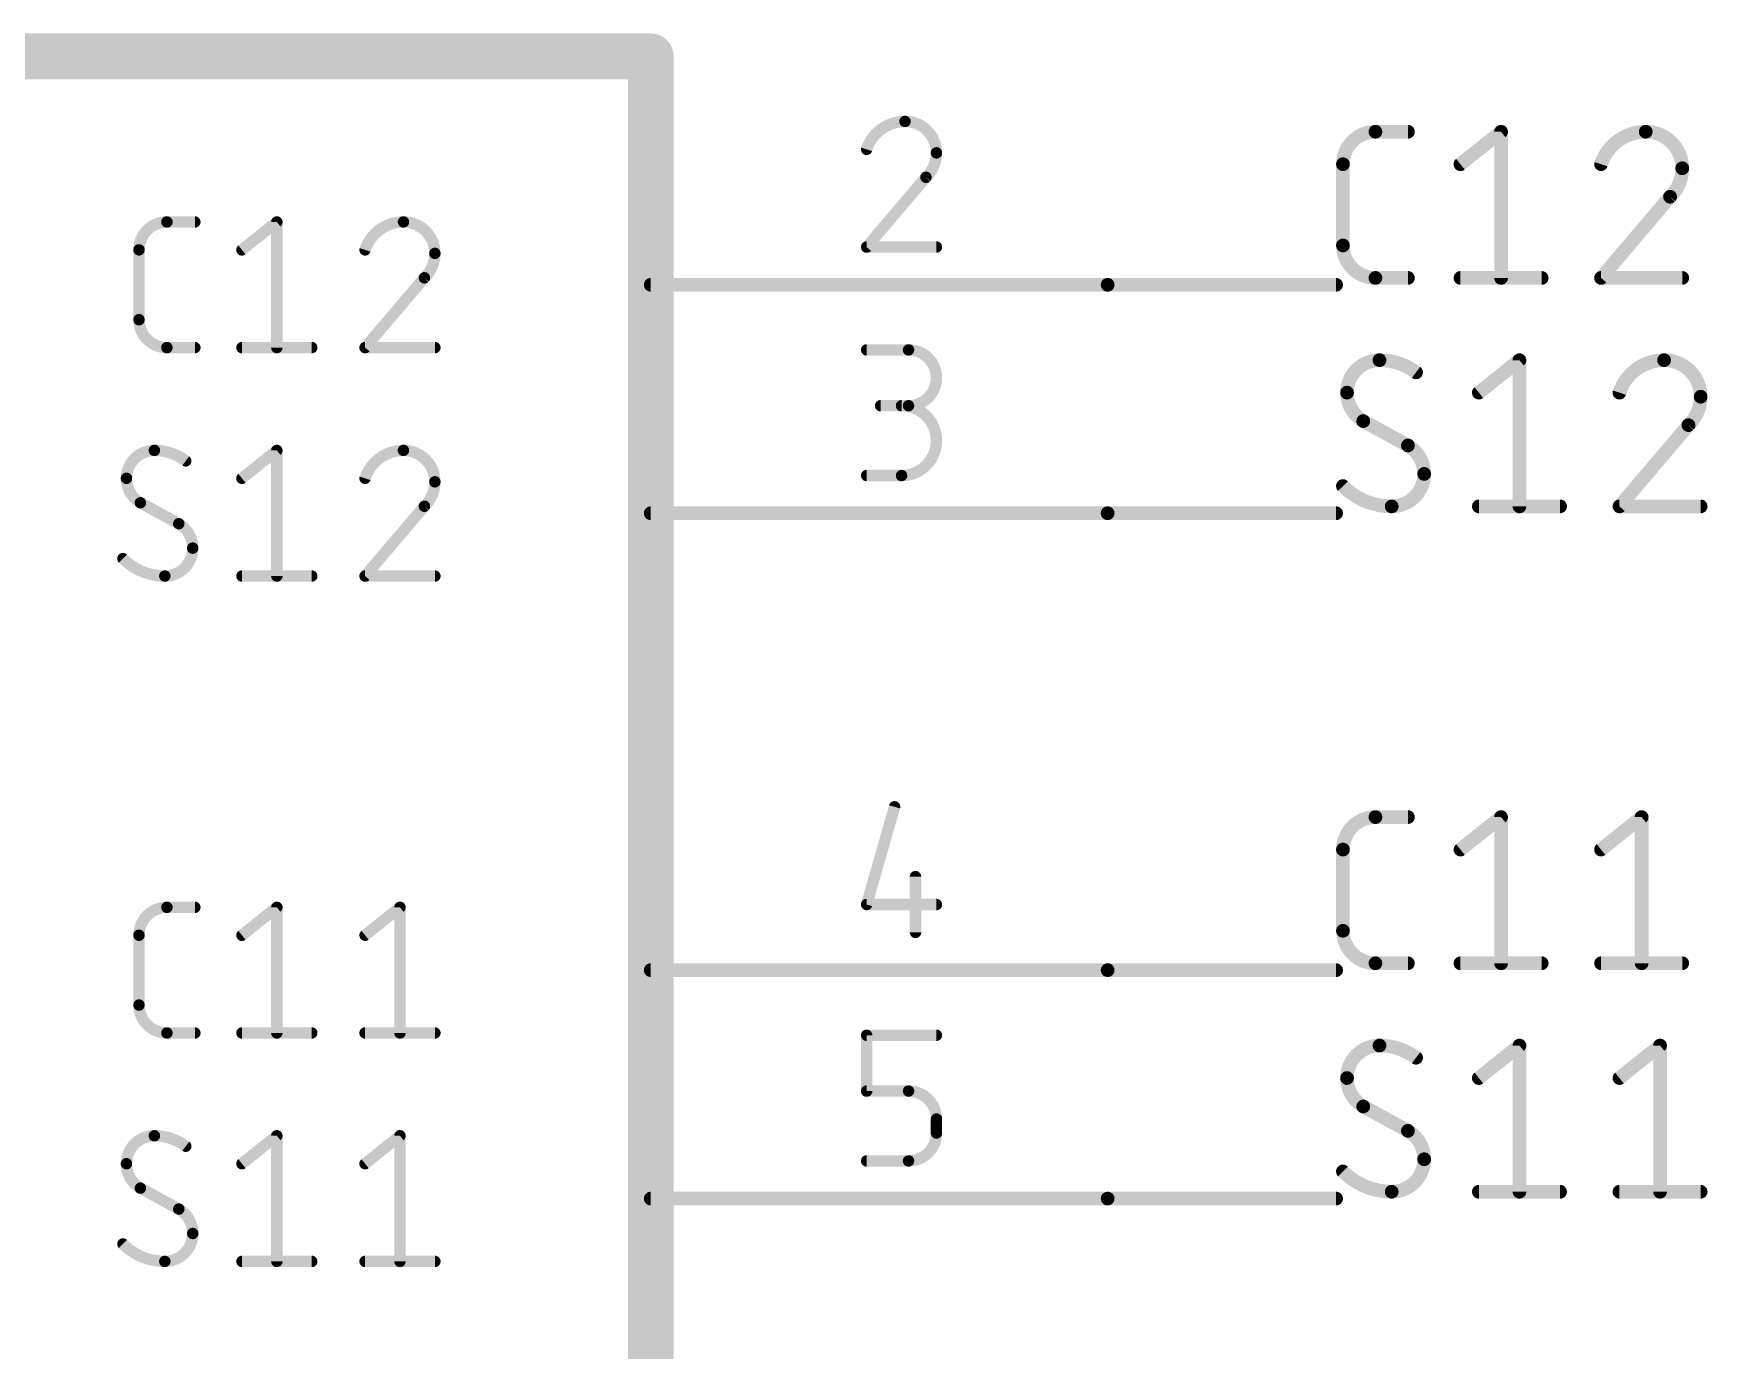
# Model space of a CAD drawing. Extents: x -75 to 101, y 0 to 115.
# Drawn here: x 82.04 to 100.65, y 89.75 to 104.39 of the extents above; entities that cross this region are included whole.
import ezdxf

# ---------------------------------------------------------------- set-up
doc = ezdxf.new("R2010")
doc.units = 0
for name, color, linetype in [('91', 122, 'CONTINUOUS'), ('94', 12, 'CONTINUOUS'), ('95', 251, 'CONTINUOUS')]:
    doc.layers.add(name, color=color, linetype=linetype)

msp = doc.modelspace()

# ---------------------------------------------------------------- linework, layer by layer
at = {"layer": '91', "const_width": 0.1524}
for points in [[(93.98, 101.6), (96.52, 101.6)], [(93.98, 99.06), (96.52, 99.06)], [(93.98, 93.98), (96.52, 93.98)], [(93.98, 91.44), (96.52, 91.44)]]:
    msp.add_lwpolyline(points, dxfattribs=at)
at = {"layer": '91', "const_width": 0.0762}
for points in [[(93.98, 101.6381, 1), (93.98, 101.5619)], [(96.52, 101.5619, 1), (96.52, 101.6381)], [(93.98, 99.0981, 1), (93.98, 99.0219)], [(96.52, 99.0219, 1), (96.52, 99.0981)], [(93.98, 94.0181, 1), (93.98, 93.9419)], [(96.52, 93.9419, 1), (96.52, 94.0181)], [(93.98, 91.4781, 1), (93.98, 91.4019)], [(96.52, 91.4019, 1), (96.52, 91.4781)]]:
    msp.add_lwpolyline(points, format="xyb", dxfattribs=at)
at = {"layer": '94'}
for points, const_width in [([(68.58, 104.14), (88.9, 104.14)], 0.508), ([(88.9, 104.14), (88.9, 7.62)], 0.508), ([(93.98, 101.6), (88.9, 101.6)], 0.1524), ([(93.98, 99.06), (88.9, 99.06)], 0.1524), ([(93.98, 93.98), (88.9, 93.98)], 0.1524), ([(93.98, 91.44), (88.9, 91.44)], 0.1524)]:
    msp.add_lwpolyline(points, dxfattribs=dict(at, const_width=const_width))
for points, const_width in [([(89.027, 104.14, 1), (88.773, 104.14)], 0.254), ([(88.9, 104.013, 1), (88.9, 104.267)], 0.254), ([(88.9, 101.6381, 1), (88.9, 101.5619)], 0.0762), ([(93.98, 101.5619, 1), (93.98, 101.6381)], 0.0762), ([(88.9, 99.0981, 1), (88.9, 99.0219)], 0.0762), ([(93.98, 99.0219, 1), (93.98, 99.0981)], 0.0762), ([(88.9, 94.0181, 1), (88.9, 93.9419)], 0.0762), ([(93.98, 93.9419, 1), (93.98, 94.0181)], 0.0762), ([(88.9, 91.4781, 1), (88.9, 91.4019)], 0.0762), ([(93.98, 91.4019, 1), (93.98, 91.4781)], 0.0762)]:
    msp.add_lwpolyline(points, format="xyb", dxfattribs=dict(at, const_width=const_width))
at = {"layer": '95'}
for points, const_width in [([(91.7272, 103.4161, 0.3252), (91.3003, 103.1057)], 0.127), ([(91.7272, 103.4479, 1), (91.7272, 103.3843)], 0.0635), ([(92.0764, 103.0669, 0.4142), (91.7272, 103.4161)], 0.127), ([(91.7272, 103.3844, 1), (91.7272, 103.4478)], 0.0635), ([(96.9574, 103.3018, 0.4142), (96.5962, 102.9406)], 0.1524), ([(96.9574, 103.3399, 1), (96.9574, 103.2637)], 0.0762), ([(96.9574, 103.2637, 1), (96.9574, 103.3399)], 0.0762), ([(97.3187, 103.2637, 1), (97.3187, 103.3399)], 0.0762), ([(98.3924, 103.3018, 1), (98.3162, 103.3018)], 0.0762), ([(98.3781, 103.272, 1), (98.3305, 103.3316)], 0.0762), ([(99.9626, 103.3018, 0.3252), (99.4659, 102.9406)], 0.1524), ([(100.369, 102.8954, 0.4142), (99.9626, 103.3018)], 0.1524), ([(99.9626, 103.3399, 1), (99.9626, 103.2637)], 0.0762), ([(99.9626, 103.2637, 1), (99.9626, 103.3399)], 0.0762), ([(91.2701, 103.1154, 1), (91.3305, 103.0959)], 0.0635), ([(91.96, 102.7952, 0.2053), (92.0764, 103.0669)], 0.127), ([(92.1082, 103.0668, 1), (92.0447, 103.0669)], 0.0635), ([(92.0447, 103.0669, 1), (92.1082, 103.0669)], 0.0635), ([(96.6343, 102.9406, 1), (96.5581, 102.9406)], 0.0762), ([(96.5581, 102.9406, 1), (96.6343, 102.9406)], 0.0762), ([(97.8789, 102.9703, 1), (97.9266, 102.9108)], 0.0762), ([(99.4296, 102.9523, 1), (99.5021, 102.9288)], 0.0762), ([(100.2335, 102.5793, 0.2053), (100.369, 102.8954)], 0.1524), ([(100.4071, 102.8954, 1), (100.3309, 102.8954)], 0.0762), ([(100.3309, 102.8954, 1), (100.4071, 102.8954)], 0.0762), ([(91.9381, 102.8182, 1), (91.9819, 102.7722)], 0.0635), ([(91.9842, 102.7746, 1), (91.9358, 102.8158)], 0.0635), ([(100.2072, 102.6069, 1), (100.2598, 102.5517)], 0.0762), ([(100.2625, 102.5546, 1), (100.2045, 102.604)], 0.0762), ([(83.5205, 102.2985, 0.4142), (83.21, 101.9881)], 0.127), ([(83.5205, 102.3303, 1), (83.5205, 102.2668)], 0.0635), ([(83.5205, 102.2668, 1), (83.5205, 102.3302)], 0.0635), ([(83.8309, 102.2668, 1), (83.8309, 102.3303)], 0.0635), ([(84.7745, 102.2985, 1), (84.711, 102.2985)], 0.0635), ([(84.7626, 102.2737, 1), (84.723, 102.3233)], 0.0635), ([(86.1505, 102.2985, 0.3252), (85.7236, 101.9881)], 0.127), ([(86.4997, 101.9493, 0.4142), (86.1505, 102.2985)], 0.127), ([(86.1505, 102.3303, 1), (86.1505, 102.2668)], 0.0635), ([(86.1505, 102.2668, 1), (86.1504, 102.3302)], 0.0635), ([(83.2418, 101.9881, 1), (83.1783, 101.9881)], 0.0635), ([(83.1783, 101.9881, 1), (83.2418, 101.9881)], 0.0635), ([(84.3349, 102.0128, 1), (84.3746, 101.9633)], 0.0635), ([(85.6934, 101.9978, 1), (85.7538, 101.9783)], 0.0635), ([(86.3833, 101.6776, 0.2053), (86.4997, 101.9493)], 0.127), ([(86.5314, 101.9492, 1), (86.468, 101.9493)], 0.0635), ([(91.3003, 102.0509, 1), (91.3003, 101.9874)], 0.0635), ([(91.2761, 102.0397, 1), (91.3245, 101.9985)], 0.0635), ([(92.0764, 101.9874, 1), (92.0764, 102.0509)], 0.0635), ([(96.5962, 102.0374, 0.4142), (96.9574, 101.6762)], 0.1524), ([(96.6343, 102.0374, 1), (96.5581, 102.0374)], 0.0762), ([(96.5581, 102.0374, 1), (96.6343, 102.0374)], 0.0762), ([(86.468, 101.9493, 1), (86.5315, 101.9493)], 0.0635), ([(86.3614, 101.7006, 1), (86.4052, 101.6546)], 0.0635), ([(86.4075, 101.657, 1), (86.3591, 101.6982)], 0.0635), ([(96.9574, 101.7143, 1), (96.9574, 101.6381)], 0.0762), ([(96.9574, 101.6381, 1), (96.9574, 101.7143)], 0.0762), ([(97.3187, 101.6381, 1), (97.3187, 101.7143)], 0.0762), ([(97.9028, 101.7143, 1), (97.9028, 101.6381)], 0.0762), ([(98.3162, 101.6762, 1), (98.3924, 101.6762)], 0.0762), ([(98.8059, 101.6381, 1), (98.8059, 101.7143)], 0.0762), ([(99.4368, 101.7009, 1), (99.4949, 101.6515)], 0.0762), ([(99.4659, 101.7143, 1), (99.4659, 101.6381)], 0.0762), ([(100.369, 101.6381, 1), (100.369, 101.7143)], 0.0762), ([(83.21, 101.2119, 0.4142), (83.5205, 100.9015)], 0.127), ([(83.2418, 101.2119, 1), (83.1783, 101.2119)], 0.0635), ([(83.1783, 101.2119, 1), (83.2418, 101.2119)], 0.0635), ([(83.5205, 100.9333, 1), (83.5205, 100.8697)], 0.0635), ([(83.5205, 100.8697, 1), (83.5205, 100.9333)], 0.0635), ([(83.8309, 100.8697, 1), (83.8309, 100.9333)], 0.0635), ([(84.3547, 100.9333, 1), (84.3547, 100.8697)], 0.0635), ([(84.711, 100.9015, 1), (84.7745, 100.9015)], 0.0635), ([(85.1308, 100.8697, 1), (85.1308, 100.9333)], 0.0635), ([(85.7236, 100.9333, 1), (85.7236, 100.8697)], 0.0635), ([(85.6994, 100.9221, 1), (85.7478, 100.8809)], 0.0635), ([(86.4997, 100.8697, 1), (86.4997, 100.9333)], 0.0635), ([(91.3003, 100.9079, 1), (91.3003, 100.8444)], 0.0635), ([(91.766, 100.9079, 1), (91.766, 100.8444)], 0.0635), ([(91.766, 100.2552, 1), (91.766, 100.8761)], 0.127), ([(91.766, 100.8444, 1), (91.766, 100.9079)], 0.0635), ([(97.0026, 100.7618, 0.4142), (96.6414, 100.4006)], 0.1524), ([(97.409, 100.6263, 0.1623), (97.0026, 100.7618)], 0.1524), ([(97.0026, 100.7999, 1), (97.0026, 100.7237)], 0.0762), ([(97.0026, 100.7237, 1), (97.0026, 100.7999)], 0.0762), ([(98.5969, 100.7618, 1), (98.5207, 100.7618)], 0.0762), ([(98.5826, 100.732, 1), (98.535, 100.7916)], 0.0762), ([(100.1671, 100.7618, 0.3252), (99.6703, 100.4006)], 0.1524), ([(100.5735, 100.3554, 0.4142), (100.1671, 100.7618)], 0.1524), ([(100.1671, 100.7999, 1), (100.1671, 100.7237)], 0.0762), ([(100.1671, 100.7237, 1), (100.167, 100.7999)], 0.0762), ([(97.3861, 100.5959, 1), (97.4319, 100.6568)], 0.0762), ([(96.6414, 100.4006, 0.2656), (96.822, 100.0845)], 0.1524), ([(96.6795, 100.4006, 1), (96.6033, 100.4006)], 0.0762), ([(96.6033, 100.4006, 1), (96.6795, 100.4006)], 0.0762), ([(98.0834, 100.4303, 1), (98.131, 100.3708)], 0.0762), ([(99.6341, 100.4123, 1), (99.7066, 100.3888)], 0.0762), ([(100.438, 100.0393, 0.2053), (100.5735, 100.3554)], 0.1524), ([(100.6115, 100.3554, 1), (100.5354, 100.3554)], 0.0762), ([(100.5354, 100.3554, 1), (100.6116, 100.3554)], 0.0762), ([(91.4555, 100.287, 1), (91.4555, 100.2235)], 0.0635), ([(91.6884, 100.287, 1), (91.6884, 100.2235)], 0.0635), ([(91.6884, 99.4791, 1), (91.6884, 100.2552)], 0.127), ([(91.766, 100.287, 1), (91.766, 100.2235)], 0.0635), ([(91.766, 100.2235, 1), (91.766, 100.287)], 0.0635), ([(96.8402, 100.1179, 1), (96.8037, 100.051)], 0.0762), ([(96.8026, 100.0516, 1), (96.8413, 100.1173)], 0.0762), ([(100.4117, 100.0669, 1), (100.4643, 100.0117)], 0.0762), ([(100.467, 100.0146, 1), (100.409, 100.064)], 0.0762), ([(83.3808, 99.7585, 0.4142), (83.0703, 99.4481)], 0.127), ([(83.73, 99.6421, 0.1623), (83.3808, 99.7585)], 0.127), ([(83.3808, 99.7902, 1), (83.3808, 99.7268)], 0.0635), ([(83.3808, 99.7267, 1), (83.3808, 99.7902)], 0.0635), ([(84.7745, 99.7585, 1), (84.711, 99.7585)], 0.0635), ([(84.7626, 99.7337, 1), (84.723, 99.7833)], 0.0635), ([(86.1505, 99.7585, 0.3252), (85.7236, 99.4481)], 0.127), ([(86.1505, 99.7903, 1), (86.1505, 99.7267)], 0.0635), ([(86.4997, 99.4093, 0.4142), (86.1505, 99.7585)], 0.127), ([(86.1505, 99.7268, 1), (86.1504, 99.7902)], 0.0635), ([(97.338, 99.8464, 1), (97.2993, 99.7807)], 0.0762), ([(97.4993, 99.4974, 0.2656), (97.3187, 99.8135)], 0.1524), ([(97.3004, 99.7801, 1), (97.3369, 99.847)], 0.0762), ([(83.711, 99.6167, 1), (83.7491, 99.6675)], 0.0635), ([(83.0703, 99.4481, 0.2656), (83.2255, 99.1764)], 0.127), ([(83.1021, 99.4481, 1), (83.0386, 99.4481)], 0.0635), ([(83.0386, 99.4481, 1), (83.1021, 99.4481)], 0.0635), ([(84.3349, 99.4728, 1), (84.3746, 99.4233)], 0.0635), ([(85.6934, 99.4578, 1), (85.7538, 99.4383)], 0.0635), ([(86.3833, 99.1376, 0.2053), (86.4997, 99.4093)], 0.127), ([(86.5314, 99.4092, 1), (86.468, 99.4093)], 0.0635), ([(86.468, 99.4093, 1), (86.5315, 99.4093)], 0.0635), ([(91.3003, 99.5109, 1), (91.3003, 99.4474)], 0.0635), ([(91.6884, 99.5109, 1), (91.6884, 99.4474)], 0.0635), ([(91.6884, 99.4474, 1), (91.6884, 99.5109)], 0.0635), ([(96.5962, 99.362, 0.2), (97.1381, 99.1362)], 0.1524), ([(96.6233, 99.3888, 1), (96.5691, 99.3351)], 0.0762), ([(97.1381, 99.1362, 0.4142), (97.4993, 99.4974)], 0.1524), ([(97.5374, 99.4974, 1), (97.4612, 99.4974)], 0.0762), ([(97.4612, 99.4974, 1), (97.5374, 99.4974)], 0.0762), ([(83.2407, 99.2043, 1), (83.2103, 99.1485)], 0.0635), ([(83.2094, 99.1491, 1), (83.2417, 99.2038)], 0.0635), ([(97.1381, 99.1743, 1), (97.1381, 99.0981)], 0.0762), ([(97.1381, 99.0981, 1), (97.1381, 99.1743)], 0.0762), ([(98.1072, 99.1743, 1), (98.1072, 99.0981)], 0.0762), ([(99.0103, 99.0981, 1), (99.0103, 99.1743)], 0.0762), ([(99.6703, 99.1743, 1), (99.6703, 99.0981)], 0.0762), ([(100.5735, 99.0981, 1), (100.5735, 99.1743)], 0.0762), ([(86.3614, 99.1606, 1), (86.4052, 99.1146)], 0.0635), ([(86.4075, 99.117, 1), (86.3591, 99.1582)], 0.0635), ([(98.5207, 99.1362, 1), (98.5969, 99.1362)], 0.0762), ([(99.6413, 99.1609, 1), (99.6994, 99.1115)], 0.0762), ([(83.8076, 98.6719, 0.2656), (83.6524, 98.9436)], 0.127), ([(83.6685, 98.9709, 1), (83.6363, 98.9162)], 0.0635), ([(83.6372, 98.9157, 1), (83.6676, 98.9715)], 0.0635), ([(83.4972, 98.3615, 0.4142), (83.8076, 98.6719)], 0.127), ([(83.8394, 98.6719, 1), (83.7759, 98.6719)], 0.0635), ([(83.7759, 98.6719, 1), (83.8394, 98.6719)], 0.0635), ([(83.0315, 98.5555, 0.2), (83.4972, 98.3615)], 0.127), ([(83.0541, 98.5779, 1), (83.009, 98.5332)], 0.0635), ([(83.4972, 98.3933, 1), (83.4972, 98.3298)], 0.0635), ([(83.4972, 98.3298, 1), (83.4972, 98.3932)], 0.0635), ([(84.3547, 98.3933, 1), (84.3547, 98.3298)], 0.0635), ([(84.711, 98.3615, 1), (84.7745, 98.3615)], 0.0635), ([(85.1308, 98.3298, 1), (85.1308, 98.3933)], 0.0635), ([(85.7236, 98.3933, 1), (85.7236, 98.3298)], 0.0635), ([(85.6994, 98.3821, 1), (85.7478, 98.3409)], 0.0635), ([(86.4997, 98.3298, 1), (86.4997, 98.3933)], 0.0635), ([(91.6413, 95.7874, 1), (91.5802, 95.8048)], 0.0635), ([(96.9574, 95.6818, 0.4142), (96.5962, 95.3206)], 0.1524), ([(96.9574, 95.7199, 1), (96.9574, 95.6437)], 0.0762), ([(96.9574, 95.6437, 1), (96.9574, 95.7199)], 0.0762), ([(97.3187, 95.6437, 1), (97.3187, 95.7199)], 0.0762), ([(98.3924, 95.6818, 1), (98.3162, 95.6818)], 0.0762), ([(98.3781, 95.652, 1), (98.3305, 95.7116)], 0.0762), ([(99.9555, 95.6818, 1), (99.8793, 95.6818)], 0.0762), ([(99.9412, 95.652, 1), (99.8936, 95.7116)], 0.0762), ([(96.6343, 95.3206, 1), (96.5581, 95.3206)], 0.0762), ([(96.5581, 95.3206, 1), (96.6343, 95.3206)], 0.0762), ([(97.8789, 95.3503, 1), (97.9266, 95.2908)], 0.0762), ([(99.4421, 95.3503, 1), (99.4897, 95.2908)], 0.0762), ([(91.8753, 95.02, 1), (91.8118, 95.02)], 0.0635), ([(83.5205, 94.6785, 0.4142), (83.21, 94.3681)], 0.127), ([(83.5205, 94.7103, 1), (83.5205, 94.6467)], 0.0635), ([(83.5205, 94.6468, 1), (83.5205, 94.7102)], 0.0635), ([(83.8309, 94.6467, 1), (83.8309, 94.7103)], 0.0635), ([(84.7745, 94.6785, 1), (84.711, 94.6785)], 0.0635), ([(84.7626, 94.6537, 1), (84.723, 94.7033)], 0.0635), ([(86.1434, 94.6785, 1), (86.0799, 94.6785)], 0.0635), ([(86.1315, 94.6537, 1), (86.0918, 94.7033)], 0.0635), ([(91.3003, 94.7413, 1), (91.3003, 94.6778)], 0.0635), ([(91.2698, 94.7183, 1), (91.3308, 94.7008)], 0.0635), ([(92.0764, 94.6778, 1), (92.0764, 94.7413)], 0.0635), ([(83.2418, 94.3681, 1), (83.1783, 94.3681)], 0.0635), ([(83.1783, 94.3681, 1), (83.2418, 94.3681)], 0.0635), ([(84.3349, 94.3928, 1), (84.3746, 94.3433)], 0.0635), ([(85.7038, 94.3928, 1), (85.7434, 94.3433)], 0.0635), ([(91.8118, 94.3991, 1), (91.8753, 94.3991)], 0.0635), ([(96.5962, 94.4174, 0.4142), (96.9574, 94.0562)], 0.1524), ([(96.6343, 94.4174, 1), (96.5581, 94.4174)], 0.0762), ([(96.5581, 94.4174, 1), (96.6343, 94.4174)], 0.0762), ([(96.9574, 94.0943, 1), (96.9574, 94.0181)], 0.0762), ([(96.9574, 94.0181, 1), (96.9574, 94.0943)], 0.0762), ([(97.3187, 94.0181, 1), (97.3187, 94.0943)], 0.0762), ([(97.9028, 94.0943, 1), (97.9028, 94.0181)], 0.0762), ([(98.3162, 94.0562, 1), (98.3924, 94.0562)], 0.0762), ([(98.8059, 94.0181, 1), (98.8059, 94.0943)], 0.0762), ([(99.4659, 94.0943, 1), (99.4659, 94.0181)], 0.0762), ([(99.8793, 94.0562, 1), (99.9555, 94.0562)], 0.0762), ([(100.369, 94.0181, 1), (100.369, 94.0943)], 0.0762), ([(83.21, 93.5919, 0.4142), (83.5205, 93.2815)], 0.127), ([(83.2418, 93.5919, 1), (83.1783, 93.5919)], 0.0635), ([(83.1783, 93.5919, 1), (83.2418, 93.5919)], 0.0635), ([(83.5205, 93.3133, 1), (83.5205, 93.2498)], 0.0635), ([(83.5205, 93.2498, 1), (83.5205, 93.3133)], 0.0635), ([(83.8309, 93.2498, 1), (83.8309, 93.3133)], 0.0635), ([(84.3547, 93.3133, 1), (84.3547, 93.2498)], 0.0635), ([(84.711, 93.2815, 1), (84.7745, 93.2815)], 0.0635), ([(85.1308, 93.2498, 1), (85.1308, 93.3133)], 0.0635), ([(85.7236, 93.3133, 1), (85.7236, 93.2498)], 0.0635), ([(86.0799, 93.2815, 1), (86.1434, 93.2815)], 0.0635), ([(86.4997, 93.2498, 1), (86.4997, 93.3133)], 0.0635), ([(91.3003, 93.2879, 1), (91.3003, 93.2244)], 0.0635), ([(91.3321, 93.2561, 1), (91.2686, 93.2561)], 0.0635), ([(92.0764, 93.2244, 1), (92.0764, 93.2879)], 0.0635), ([(97.0026, 93.1418, 0.4142), (96.6414, 92.7806)], 0.1524), ([(97.409, 93.0063, 0.1623), (97.0026, 93.1418)], 0.1524), ([(97.0026, 93.1799, 1), (97.0026, 93.1037)], 0.0762), ([(97.0026, 93.1037, 1), (97.0026, 93.1799)], 0.0762), ([(97.3861, 92.9759, 1), (97.4319, 93.0368)], 0.0762), ([(98.5969, 93.1418, 1), (98.5207, 93.1418)], 0.0762), ([(98.5826, 93.112, 1), (98.535, 93.1716)], 0.0762), ([(100.16, 93.1418, 1), (100.0838, 93.1418)], 0.0762), ([(100.1457, 93.112, 1), (100.0981, 93.1716)], 0.0762), ([(91.3003, 92.667, 1), (91.3003, 92.6035)], 0.0635), ([(91.766, 92.667, 1), (91.766, 92.6035)], 0.0635), ([(92.0764, 92.3248, 0.4142), (91.766, 92.6352)], 0.127), ([(91.766, 92.6035, 1), (91.766, 92.667)], 0.0635), ([(96.6414, 92.7806, 0.2656), (96.822, 92.4645)], 0.1524), ([(96.6795, 92.7806, 1), (96.6033, 92.7806)], 0.0762), ([(96.6033, 92.7806, 1), (96.6795, 92.7806)], 0.0762), ([(98.0834, 92.8103, 1), (98.131, 92.7508)], 0.0762), ([(99.6465, 92.8103, 1), (99.6941, 92.7508)], 0.0762), ([(91.2686, 92.6352, 1), (91.3321, 92.6352)], 0.0635), ([(96.8402, 92.4979, 1), (96.8037, 92.431)], 0.0762), ([(96.8026, 92.4316, 1), (96.8413, 92.4973)], 0.0762), ([(92.1082, 92.3248, 1), (92.0447, 92.3248)], 0.0635), ([(92.0447, 92.3248, 1), (92.1082, 92.3248)], 0.0635), ([(83.3808, 92.1385, 0.4142), (83.0703, 91.8281)], 0.127), ([(83.73, 92.0221, 0.1623), (83.3808, 92.1385)], 0.127), ([(83.3808, 92.1702, 1), (83.3808, 92.1068)], 0.0635), ([(83.3808, 92.1067, 1), (83.3808, 92.1702)], 0.0635), ([(84.7745, 92.1385, 1), (84.711, 92.1385)], 0.0635), ([(84.7626, 92.1137, 1), (84.723, 92.1633)], 0.0635), ([(86.1434, 92.1385, 1), (86.0799, 92.1385)], 0.0635), ([(86.1315, 92.1137, 1), (86.0918, 92.1633)], 0.0635), ([(91.766, 91.8591, 0.4142), (92.0764, 92.1695)], 0.127), ([(92.1082, 92.1695, 1), (92.0447, 92.1695)], 0.0635), ([(92.0447, 92.1695, 1), (92.1082, 92.1695)], 0.0635), ([(97.338, 92.2264, 1), (97.2993, 92.1607)], 0.0762), ([(97.4993, 91.8774, 0.2656), (97.3187, 92.1935)], 0.1524), ([(97.3004, 92.1601, 1), (97.3369, 92.227)], 0.0762), ([(83.711, 91.9967, 1), (83.7491, 92.0475)], 0.0635), ([(97.1381, 91.5162, 0.4142), (97.4993, 91.8774)], 0.1524), ([(97.5374, 91.8774, 1), (97.4612, 91.8774)], 0.0762), ([(83.0703, 91.8281, 0.2656), (83.2255, 91.5564)], 0.127), ([(83.1021, 91.8281, 1), (83.0386, 91.8281)], 0.0635), ([(83.0386, 91.8281, 1), (83.1021, 91.8281)], 0.0635), ([(84.3349, 91.8528, 1), (84.3746, 91.8033)], 0.0635), ([(85.7038, 91.8528, 1), (85.7434, 91.8033)], 0.0635), ([(91.3003, 91.8909, 1), (91.3003, 91.8273)], 0.0635), ([(91.766, 91.8909, 1), (91.766, 91.8273)], 0.0635), ([(91.766, 91.8273, 1), (91.766, 91.8909)], 0.0635), ([(96.5962, 91.742, 0.2), (97.1381, 91.5162)], 0.1524), ([(96.6233, 91.7688, 1), (96.5691, 91.7151)], 0.0762), ([(97.4612, 91.8774, 1), (97.5374, 91.8774)], 0.0762), ([(83.2407, 91.5843, 1), (83.2103, 91.5285)], 0.0635), ([(83.2094, 91.5291, 1), (83.2417, 91.5838)], 0.0635), ([(97.1381, 91.5543, 1), (97.1381, 91.4781)], 0.0762), ([(97.1381, 91.4781, 1), (97.1381, 91.5543)], 0.0762), ([(98.1072, 91.5543, 1), (98.1072, 91.4781)], 0.0762), ([(99.0103, 91.4781, 1), (99.0103, 91.5543)], 0.0762), ([(99.6703, 91.5543, 1), (99.6703, 91.4781)], 0.0762), ([(100.5735, 91.4781, 1), (100.5735, 91.5543)], 0.0762), ([(98.5207, 91.5162, 1), (98.5969, 91.5162)], 0.0762), ([(100.0838, 91.5162, 1), (100.16, 91.5162)], 0.0762), ([(83.8076, 91.0519, 0.2656), (83.6524, 91.3236)], 0.127), ([(83.6685, 91.3509, 1), (83.6363, 91.2962)], 0.0635), ([(83.6372, 91.2957, 1), (83.6676, 91.3515)], 0.0635), ([(83.4972, 90.7415, 0.4142), (83.8076, 91.0519)], 0.127), ([(83.8394, 91.0519, 1), (83.7759, 91.0519)], 0.0635), ([(83.7759, 91.0519, 1), (83.8394, 91.0519)], 0.0635), ([(83.0315, 90.9355, 0.2), (83.4972, 90.7415)], 0.127), ([(83.0541, 90.9579, 1), (83.009, 90.9132)], 0.0635), ([(83.4972, 90.7733, 1), (83.4972, 90.7097)], 0.0635), ([(83.4972, 90.7098, 1), (83.4972, 90.7732)], 0.0635), ([(84.3547, 90.7733, 1), (84.3547, 90.7097)], 0.0635), ([(84.711, 90.7415, 1), (84.7745, 90.7415)], 0.0635), ([(85.1308, 90.7097, 1), (85.1308, 90.7733)], 0.0635), ([(85.7236, 90.7733, 1), (85.7236, 90.7097)], 0.0635), ([(86.0799, 90.7415, 1), (86.1434, 90.7415)], 0.0635), ([(86.4997, 90.7097, 1), (86.4997, 90.7733)], 0.0635)]:
    msp.add_lwpolyline(points, format="xyb", dxfattribs=dict(at, const_width=const_width))
for points, const_width in [([(96.9574, 103.3018), (97.3187, 103.3018)], 0.1524), ([(97.9028, 102.9406), (98.3543, 103.3018)], 0.1524), ([(98.3543, 103.3018), (98.3543, 101.6762)], 0.1524), ([(96.5962, 102.0374), (96.5962, 102.9406)], 0.1524), ([(91.96, 102.7952), (91.3003, 102.0191)], 0.127), ([(100.2335, 102.5793), (99.4659, 101.6762)], 0.1524), ([(83.5205, 102.2985), (83.8309, 102.2985)], 0.127), ([(84.3547, 101.9881), (84.7428, 102.2985)], 0.127), ([(84.7428, 102.2985), (84.7428, 100.9015)], 0.127), ([(83.21, 101.2119), (83.21, 101.9881)], 0.127), ([(91.3003, 102.0191), (92.0764, 102.0191)], 0.127), ([(86.3833, 101.6776), (85.7236, 100.9015)], 0.127), ([(97.3187, 101.6762), (96.9574, 101.6762)], 0.1524), ([(97.9028, 101.6762), (98.8059, 101.6762)], 0.1524), ([(99.4659, 101.6762), (100.369, 101.6762)], 0.1524), ([(83.8309, 100.9015), (83.5205, 100.9015)], 0.127), ([(84.3547, 100.9015), (85.1308, 100.9015)], 0.127), ([(85.7236, 100.9015), (86.4997, 100.9015)], 0.127), ([(91.3003, 100.8761), (91.766, 100.8761)], 0.127), ([(98.1072, 100.4006), (98.5588, 100.7618)], 0.1524), ([(98.5588, 100.7618), (98.5588, 99.1362)], 0.1524), ([(91.766, 100.2552), (91.4555, 100.2552)], 0.127), ([(97.3187, 99.8135), (96.822, 100.0845)], 0.1524), ([(100.438, 100.0393), (99.6703, 99.1362)], 0.1524), ([(84.3547, 99.4481), (84.7428, 99.7585)], 0.127), ([(84.7428, 99.7585), (84.7428, 98.3615)], 0.127), ([(91.3003, 99.4791), (91.6884, 99.4791)], 0.127), ([(83.6524, 98.9436), (83.2255, 99.1764)], 0.127), ([(98.1072, 99.1362), (99.0103, 99.1362)], 0.1524), ([(99.6703, 99.1362), (100.5735, 99.1362)], 0.1524), ([(86.3833, 99.1376), (85.7236, 98.3615)], 0.127), ([(84.3547, 98.3615), (85.1308, 98.3615)], 0.127), ([(85.7236, 98.3615), (86.4997, 98.3615)], 0.127), ([(91.6107, 95.7961), (91.3003, 94.7095)], 0.127), ([(96.9574, 95.6818), (97.3187, 95.6818)], 0.1524), ([(97.9028, 95.3206), (98.3543, 95.6818)], 0.1524), ([(98.3543, 95.6818), (98.3543, 94.0562)], 0.1524), ([(99.4659, 95.3206), (99.9174, 95.6818)], 0.1524), ([(99.9174, 95.6818), (99.9174, 94.0562)], 0.1524), ([(96.5962, 94.4174), (96.5962, 95.3206)], 0.1524), ([(91.8436, 95.02), (91.8436, 94.3991)], 0.127), ([(83.5205, 94.6785), (83.8309, 94.6785)], 0.127), ([(84.3547, 94.3681), (84.7428, 94.6785)], 0.127), ([(84.7428, 94.6785), (84.7428, 93.2815)], 0.127), ([(85.7236, 94.3681), (86.1116, 94.6785)], 0.127), ([(86.1116, 94.6785), (86.1116, 93.2815)], 0.127), ([(91.3003, 94.7095), (92.0764, 94.7095)], 0.127), ([(83.21, 93.5919), (83.21, 94.3681)], 0.127), ([(97.3187, 94.0562), (96.9574, 94.0562)], 0.1524), ([(97.9028, 94.0562), (98.8059, 94.0562)], 0.1524), ([(99.4659, 94.0562), (100.369, 94.0562)], 0.1524), ([(83.8309, 93.2815), (83.5205, 93.2815)], 0.127), ([(84.3547, 93.2815), (85.1308, 93.2815)], 0.127), ([(85.7236, 93.2815), (86.4997, 93.2815)], 0.127), ([(91.3003, 92.6352), (91.3003, 93.2561)], 0.127), ([(91.3003, 93.2561), (92.0764, 93.2561)], 0.127), ([(98.1072, 92.7806), (98.5588, 93.1418)], 0.1524), ([(98.5588, 93.1418), (98.5588, 91.5162)], 0.1524), ([(99.6703, 92.7806), (100.1219, 93.1418)], 0.1524), ([(100.1219, 93.1418), (100.1219, 91.5162)], 0.1524), ([(91.766, 92.6352), (91.3003, 92.6352)], 0.127), ([(97.3187, 92.1935), (96.822, 92.4645)], 0.1524), ([(92.0764, 92.1695), (92.0764, 92.3248)], 0.127), ([(84.3547, 91.8281), (84.7428, 92.1385)], 0.127), ([(84.7428, 92.1385), (84.7428, 90.7415)], 0.127), ([(85.7236, 91.8281), (86.1116, 92.1385)], 0.127), ([(86.1116, 92.1385), (86.1116, 90.7415)], 0.127), ([(91.3003, 91.8591), (91.766, 91.8591)], 0.127), ([(83.6524, 91.3236), (83.2255, 91.5564)], 0.127), ([(98.1072, 91.5162), (99.0103, 91.5162)], 0.1524), ([(99.6703, 91.5162), (100.5735, 91.5162)], 0.1524), ([(84.3547, 90.7415), (85.1308, 90.7415)], 0.127), ([(85.7236, 90.7415), (86.4997, 90.7415)], 0.127)]:
    msp.add_lwpolyline(points, dxfattribs=dict(at, const_width=const_width))

doc.saveas('drawing.dxf')
